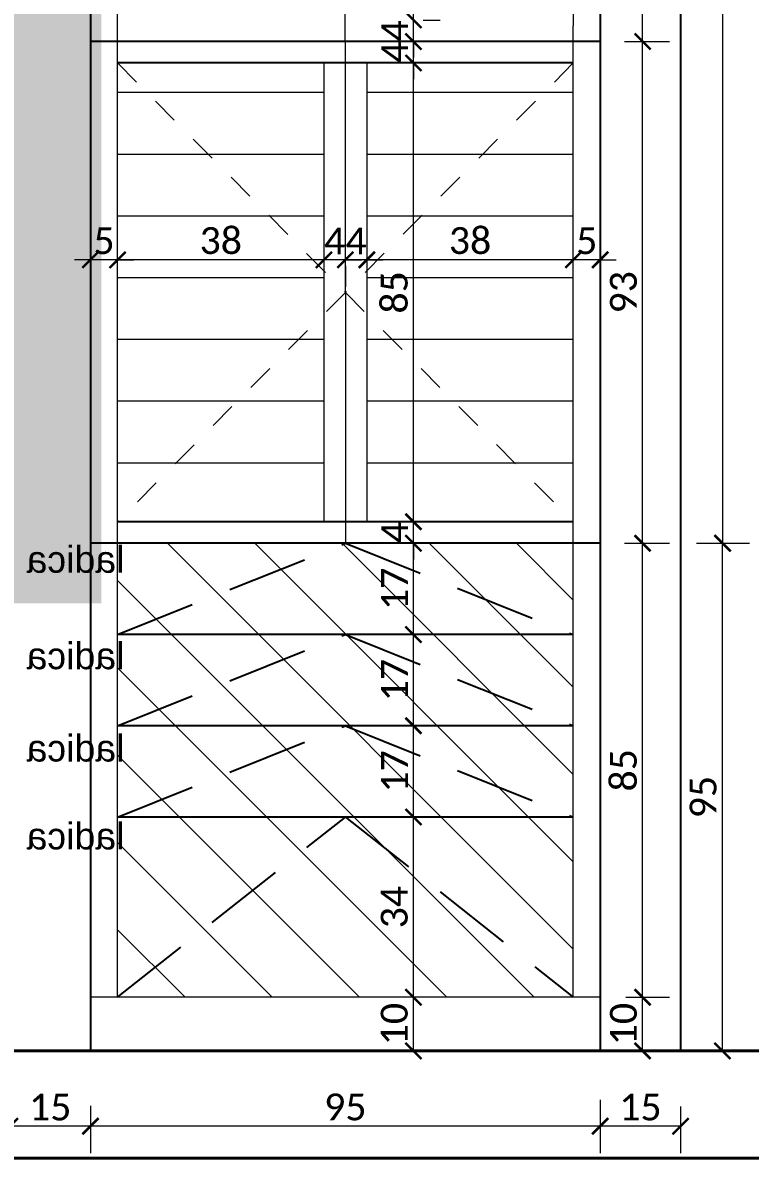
# Model space of a CAD drawing. Header units: centimetres. Extents: x -26724 to 60145, y -23645 to 6771.
# Drawn here: x 1878.7 to 2014.3, y 366.3 to 577.8 of the extents above; entities that cross this region are included whole.
import ezdxf

# ---------------------------------------------------------------- set-up
doc = ezdxf.new("R2010")
doc.units = ezdxf.units.CM
doc.linetypes.add('DALEKOVOD_VN', pattern=[5, 2.5, -2.5])
doc.linetypes.add('DASHED', pattern=[0.75, 0.5, -0.25])
for name, color, linetype, lineweight in [('2.IZGLED', 7, 'Continuous', 13), ('4.KOTE', 88, 'Continuous', 15), ('IZGLED', 252, 'Continuous', 13), ('kote', 7, 'Continuous', 20), ('zid', 7, 'Continuous', 40), ('zid @ 50', 7, 'Continuous', 40)]:
    doc.layers.add(name, color=color, linetype=linetype, lineweight=lineweight)
doc.layers.add('tekst', color=7, linetype='Continuous')
doc.layers.add('tekst @ 50', color=7, linetype='Continuous')
doc.styles.add('Notes', font='arial.ttf', dxfattribs={"height": 3})
doc.styles.get("Standard").update_dxf_attribs({"font": 'calibri.ttf'})
doc.dimstyles.new('ja 1 30 izgledi zidova', dxfattribs={"dimtxt": 5, "dimasz": 3, "dimexe": 5, "dimexo": 5, "dimgap": 1, "dimtad": 1, "dimdec": 0, "dimtxsty": 'Standard', "dimblk": 'ARCHTICK', "dimcen": 2.5, "dimclrd": 256, "dimclrt": 7, "dimadec": 0, "dimazin": 0, "dimtfac": 1, "dimtdec": 0, "dimtix": 1, "dimtmove": 1, "dimatfit": 3, "dimldrblk": 'ARCHTICK', "dimfxl": 5, "dimfxlon": 1, "dimlwd": 0, "dimlwe": 9, "dimarcsym": 0})

# ---------------------------------------------------------------- blocks, each defined once
blk = doc.blocks.new('*U3237')
at = {"layer": 'tekst @ 50', "ltscale": 0.8, "style": 'Notes'}
blk.add_text('frizider za voće', height=283.795, dxfattribs=at).set_placement((773.6, 469.68))
blk = doc.blocks.new('_ArchTick')
at = {"color": 0, "linetype": 'ByBlock', "const_width": 0.15}
blk.add_lwpolyline([(-0.5, -0.5), (0.5, 0.5)], dxfattribs=at)
blk = doc.blocks.new('*D881')
at = {"layer": '4.KOTE', "color": 0, "lineweight": 9, "transparency": 16777216}
for p, q in [((1991.1, 396.29), (1999.21, 396.29)), ((1994.9, 386.29), (1999.21, 386.29))]:
    blk.add_line(p, q, dxfattribs=at)
at = {"layer": '4.KOTE', "lineweight": 0, "transparency": 16777216}
blk.add_line((1994.21, 386.29), (1994.21, 396.29), dxfattribs=at)
at = {"layer": 'Defpoints', "color": 0, "transparency": 16777216}
for p in [(1986.3, 396.29, -3.77), (1994.21, 396.29), (1986.3, 386.29, -27)]:
    blk.add_point(p, dxfattribs=at)
at = {"layer": '4.KOTE', "lineweight": 0, "transparency": 16777216, "xscale": 3, "yscale": 3, "zscale": 3}
for p, rotation in [((1994.21, 396.29), 90), ((1994.21, 386.29), 270)]:
    blk.add_blockref('_ArchTick', p, dxfattribs=dict(at, rotation=rotation))
at = {"layer": '4.KOTE', "color": 7, "transparency": 16777216, "insert": (1990.65, 391.29), "char_height": 5, "attachment_point": 5, "rotation": 90}
blk.add_mtext('10', dxfattribs=at)
blk = doc.blocks.new('*D882')
at = {"layer": '4.KOTE', "color": 0, "lineweight": 9, "transparency": 16777216}
for p, q in [((1990.84, 480.87), (1999.21, 480.87)), ((1991.1, 396.29), (1999.21, 396.29))]:
    blk.add_line(p, q, dxfattribs=at)
at = {"layer": '4.KOTE', "lineweight": 0, "transparency": 16777216}
blk.add_line((1994.21, 396.29), (1994.21, 480.87), dxfattribs=at)
at = {"layer": 'Defpoints', "color": 0, "transparency": 16777216}
for p in [(1986.3, 480.87, 5.97), (1994.21, 480.87), (1986.3, 396.29, -3.77)]:
    blk.add_point(p, dxfattribs=at)
at = {"layer": '4.KOTE', "lineweight": 0, "transparency": 16777216, "xscale": 3, "yscale": 3, "zscale": 3}
for p, rotation in [((1994.21, 480.87), 90), ((1994.21, 396.29), 270)]:
    blk.add_blockref('_ArchTick', p, dxfattribs=dict(at, rotation=rotation))
at = {"layer": '4.KOTE', "color": 7, "transparency": 16777216, "insert": (1990.65, 438.58), "char_height": 5, "attachment_point": 5, "rotation": 90}
blk.add_mtext('85', dxfattribs=at)
blk = doc.blocks.new('*D883')
at = {"layer": '4.KOTE', "color": 0, "lineweight": 9, "transparency": 16777216}
for p, q in [((1990.84, 574.34), (1999.21, 574.34)), ((1990.84, 480.87), (1999.21, 480.87))]:
    blk.add_line(p, q, dxfattribs=at)
at = {"layer": '4.KOTE', "lineweight": 0, "transparency": 16777216}
blk.add_line((1994.21, 480.87), (1994.21, 574.34), dxfattribs=at)
at = {"layer": 'Defpoints', "color": 0, "transparency": 16777216}
for p in [(1986.3, 574.34, 5.97), (1994.21, 574.34), (1986.3, 480.87, 5.97)]:
    blk.add_point(p, dxfattribs=at)
at = {"layer": '4.KOTE', "lineweight": 0, "transparency": 16777216, "xscale": 3, "yscale": 3, "zscale": 3}
for p, rotation in [((1994.21, 574.34), 90), ((1994.21, 480.87), 270)]:
    blk.add_blockref('_ArchTick', p, dxfattribs=dict(at, rotation=rotation))
at = {"layer": '4.KOTE', "color": 7, "transparency": 16777216, "insert": (1990.65, 527.61), "char_height": 5, "attachment_point": 5, "rotation": 90}
blk.add_mtext('93', dxfattribs=at)
blk = doc.blocks.new('*D884')
at = {"layer": '4.KOTE', "color": 0, "lineweight": 9, "transparency": 16777216}
for p, q in [((1992.3, 714.29), (1999.21, 714.29)), ((1990.84, 574.34), (1999.21, 574.34))]:
    blk.add_line(p, q, dxfattribs=at)
at = {"layer": '4.KOTE', "lineweight": 0, "transparency": 16777216}
blk.add_line((1994.21, 574.34), (1994.21, 714.29), dxfattribs=at)
at = {"layer": 'Defpoints', "color": 0, "transparency": 16777216}
for p in [(1986.3, 714.29, -13.5), (1994.21, 714.29), (1986.3, 574.34, 5.97)]:
    blk.add_point(p, dxfattribs=at)
at = {"layer": '4.KOTE', "lineweight": 0, "transparency": 16777216, "xscale": 3, "yscale": 3, "zscale": 3}
for p, rotation in [((1994.21, 714.29), 90), ((1994.21, 574.34), 270)]:
    blk.add_blockref('_ArchTick', p, dxfattribs=dict(at, rotation=rotation))
at = {"layer": '4.KOTE', "color": 7, "transparency": 16777216, "insert": (1990.65, 644.32), "char_height": 5, "attachment_point": 5, "rotation": 90}
blk.add_mtext('140', dxfattribs=at)
blk = doc.blocks.new('*D885')
at = {"layer": '4.KOTE', "color": 0, "lineweight": 9, "transparency": 16777216}
for p, q in [((2004.23, 480.87), (2014.07, 480.87)), ((2006.35, 386.29), (2014.07, 386.29))]:
    blk.add_line(p, q, dxfattribs=at)
at = {"layer": '4.KOTE', "lineweight": 0, "transparency": 16777216}
blk.add_line((2009.07, 480.87), (2009.07, 386.29), dxfattribs=at)
at = {"layer": 'Defpoints', "color": 0, "transparency": 16777216}
for p in [(1981.3, 480.87, 5.97), (1981.3, 386.29, -27), (2009.07, 386.29)]:
    blk.add_point(p, dxfattribs=at)
at = {"layer": '4.KOTE', "lineweight": 0, "transparency": 16777216, "xscale": 3, "yscale": 3, "zscale": 3}
for p, rotation in [((2009.07, 480.87), 90), ((2009.07, 386.29), 270)]:
    blk.add_blockref('_ArchTick', p, dxfattribs=dict(at, rotation=rotation))
at = {"layer": '4.KOTE', "color": 7, "transparency": 16777216, "insert": (2005.51, 433.58), "char_height": 5, "attachment_point": 5, "rotation": 90}
blk.add_mtext('95', dxfattribs=at)
blk = doc.blocks.new('*D886')
at = {"layer": '4.KOTE', "color": 0, "lineweight": 9, "transparency": 16777216}
for p, q in [((1986.3, 377.19), (1986.3, 367.27)), ((1891.3, 376.09), (1891.3, 367.27))]:
    blk.add_line(p, q, dxfattribs=at)
at = {"layer": '4.KOTE', "lineweight": 0, "transparency": 16777216}
blk.add_line((1986.3, 372.27), (1891.3, 372.27), dxfattribs=at)
at = {"layer": 'Defpoints', "color": 0, "transparency": 16777216}
for p in [(1986.3, 396.29, -3.77), (1891.3, 392.56, -13.5), (1891.3, 372.27)]:
    blk.add_point(p, dxfattribs=at)
at = {"layer": '4.KOTE', "lineweight": 0, "transparency": 16777216, "xscale": 3, "yscale": 3, "zscale": 3, "rotation": 180}
blk.add_blockref('_ArchTick', (1891.3, 372.27), dxfattribs=at)
at = {"layer": '4.KOTE', "lineweight": 0, "transparency": 16777216, "xscale": 3, "yscale": 3, "zscale": 3}
blk.add_blockref('_ArchTick', (1986.3, 372.27), dxfattribs=at)
at = {"layer": '4.KOTE', "color": 7, "transparency": 16777216, "insert": (1938.8, 375.83), "char_height": 5, "attachment_point": 5}
blk.add_mtext('95', dxfattribs=at)
blk = doc.blocks.new('*D887')
at = {"layer": '4.KOTE', "color": 0, "lineweight": 9, "transparency": 16777216}
for p, q in [((1876.3, 374.51), (1876.3, 367.27)), ((1891.3, 376.09), (1891.3, 367.27))]:
    blk.add_line(p, q, dxfattribs=at)
at = {"layer": '4.KOTE', "lineweight": 0, "transparency": 16777216}
blk.add_line((1891.3, 372.27), (1876.3, 372.27), dxfattribs=at)
at = {"layer": 'Defpoints', "color": 0, "transparency": 16777216}
for p in [(1891.3, 392.56, -13.5), (1876.3, 386.29, -18.14), (1876.3, 372.27)]:
    blk.add_point(p, dxfattribs=at)
at = {"layer": '4.KOTE', "lineweight": 0, "transparency": 16777216, "xscale": 3, "yscale": 3, "zscale": 3, "rotation": 180}
blk.add_blockref('_ArchTick', (1876.3, 372.27), dxfattribs=at)
at = {"layer": '4.KOTE', "lineweight": 0, "transparency": 16777216, "xscale": 3, "yscale": 3, "zscale": 3}
blk.add_blockref('_ArchTick', (1891.3, 372.27), dxfattribs=at)
at = {"layer": '4.KOTE', "color": 7, "transparency": 16777216, "insert": (1883.8, 375.82), "char_height": 5, "attachment_point": 5}
blk.add_mtext('15', dxfattribs=at)
blk = doc.blocks.new('*D890')
at = {"layer": '4.KOTE', "color": 0, "lineweight": 9, "transparency": 16777216}
for p, q in [((1986.3, 375.96), (1986.3, 367.27)), ((2001.3, 375.96), (2001.3, 367.27))]:
    blk.add_line(p, q, dxfattribs=at)
at = {"layer": '4.KOTE', "lineweight": 0, "transparency": 16777216}
blk.add_line((2001.3, 372.27), (1986.3, 372.27), dxfattribs=at)
at = {"layer": 'Defpoints', "color": 0, "transparency": 16777216}
for p in [(1986.3, 390.99, -13.5), (2001.3, 390.99, -13.5), (1986.3, 372.27)]:
    blk.add_point(p, dxfattribs=at)
at = {"layer": '4.KOTE', "lineweight": 0, "transparency": 16777216, "xscale": 3, "yscale": 3, "zscale": 3, "rotation": 180}
blk.add_blockref('_ArchTick', (1986.3, 372.27), dxfattribs=at)
at = {"layer": '4.KOTE', "lineweight": 0, "transparency": 16777216, "xscale": 3, "yscale": 3, "zscale": 3}
blk.add_blockref('_ArchTick', (2001.3, 372.27), dxfattribs=at)
at = {"layer": '4.KOTE', "color": 7, "transparency": 16777216, "insert": (1993.8, 375.82), "char_height": 5, "attachment_point": 5}
blk.add_mtext('15', dxfattribs=at)
blk = doc.blocks.new('*D891')
at = {"layer": '4.KOTE', "color": 0, "lineweight": 9, "transparency": 16777216}
for p, q in [((1981.3, 534.44), (1981.3, 538.67)), ((1986.3, 534.44), (1986.3, 538.67))]:
    blk.add_line(p, q, dxfattribs=at)
at = {"layer": '4.KOTE', "lineweight": 0, "transparency": 16777216}
for p, q in [((1981.3, 533.67), (1978.3, 533.67)), ((1986.3, 533.67), (1981.3, 533.67)), ((1986.3, 533.67), (1989.3, 533.67))]:
    blk.add_line(p, q, dxfattribs=at)
at = {"layer": 'Defpoints', "color": 0, "transparency": 16777216}
for p in [(1981.3, 533.67), (1981.3, 530.38, 5.97), (1986.3, 530.38, 5.97)]:
    blk.add_point(p, dxfattribs=at)
at = {"layer": '4.KOTE', "lineweight": 0, "transparency": 16777216, "xscale": 3, "yscale": 3, "zscale": 3}
blk.add_blockref('_ArchTick', (1981.3, 533.67), dxfattribs=at)
at = {"layer": '4.KOTE', "lineweight": 0, "transparency": 16777216, "xscale": 3, "yscale": 3, "zscale": 3, "rotation": 180}
blk.add_blockref('_ArchTick', (1986.3, 533.67), dxfattribs=at)
at = {"layer": '4.KOTE', "color": 7, "transparency": 16777216, "insert": (1983.8, 537.21), "char_height": 5, "attachment_point": 5}
blk.add_mtext('5', dxfattribs=at)
blk = doc.blocks.new('*D892')
at = {"layer": '4.KOTE', "color": 0, "lineweight": 9, "transparency": 16777216}
for p, q in [((1981.3, 534.44), (1981.3, 538.67)), ((1942.81, 532.66), (1942.81, 528.67))]:
    blk.add_line(p, q, dxfattribs=at)
at = {"layer": '4.KOTE', "lineweight": 0, "transparency": 16777216}
blk.add_line((1981.3, 533.67), (1942.81, 533.67), dxfattribs=at)
at = {"layer": 'Defpoints', "color": 0, "transparency": 16777216}
for p in [(1942.81, 536.53, 5.97), (1942.81, 533.67), (1981.3, 530.38, 5.97)]:
    blk.add_point(p, dxfattribs=at)
at = {"layer": '4.KOTE', "lineweight": 0, "transparency": 16777216, "xscale": 3, "yscale": 3, "zscale": 3, "rotation": 180}
blk.add_blockref('_ArchTick', (1942.81, 533.67), dxfattribs=at)
at = {"layer": '4.KOTE', "lineweight": 0, "transparency": 16777216, "xscale": 3, "yscale": 3, "zscale": 3}
blk.add_blockref('_ArchTick', (1981.3, 533.67), dxfattribs=at)
at = {"layer": '4.KOTE', "color": 7, "transparency": 16777216, "insert": (1962.05, 537.23), "char_height": 5, "attachment_point": 5}
blk.add_mtext('38', dxfattribs=at)
blk = doc.blocks.new('*D893')
at = {"layer": '4.KOTE', "lineweight": 0, "transparency": 16777216}
for p, q in [((1938.81, 533.67), (1935.81, 533.67)), ((1942.81, 533.67), (1938.81, 533.67)), ((1942.81, 533.67), (1945.81, 533.67))]:
    blk.add_line(p, q, dxfattribs=at)
at = {"layer": '4.KOTE', "color": 0, "lineweight": 9, "transparency": 16777216}
for p, q in [((1938.81, 532.54), (1938.81, 528.67)), ((1942.81, 532.66), (1942.81, 528.67))]:
    blk.add_line(p, q, dxfattribs=at)
at = {"layer": 'Defpoints', "color": 0, "transparency": 16777216}
for p in [(1938.81, 535.93, 5.97), (1942.81, 536.53, 5.97), (1938.81, 533.67)]:
    blk.add_point(p, dxfattribs=at)
at = {"layer": '4.KOTE', "lineweight": 0, "transparency": 16777216, "xscale": 3, "yscale": 3, "zscale": 3}
blk.add_blockref('_ArchTick', (1938.81, 533.67), dxfattribs=at)
at = {"layer": '4.KOTE', "lineweight": 0, "transparency": 16777216, "xscale": 3, "yscale": 3, "zscale": 3, "rotation": 180}
blk.add_blockref('_ArchTick', (1942.81, 533.67), dxfattribs=at)
at = {"layer": '4.KOTE', "color": 7, "transparency": 16777216, "insert": (1940.81, 537.18), "char_height": 5, "attachment_point": 5}
blk.add_mtext('4', dxfattribs=at)
blk = doc.blocks.new('*D894')
at = {"layer": '4.KOTE', "lineweight": 0, "transparency": 16777216}
for p, q in [((1934.81, 533.67), (1931.81, 533.67)), ((1938.81, 533.67), (1934.81, 533.67)), ((1938.81, 533.67), (1941.81, 533.67))]:
    blk.add_line(p, q, dxfattribs=at)
at = {"layer": '4.KOTE', "color": 0, "lineweight": 9, "transparency": 16777216}
for p, q in [((1934.81, 532.58), (1934.81, 528.67)), ((1938.81, 532.54), (1938.81, 528.67))]:
    blk.add_line(p, q, dxfattribs=at)
at = {"layer": 'Defpoints', "color": 0, "transparency": 16777216}
for p in [(1934.81, 536.13, 5.97), (1938.81, 535.93, 5.97), (1934.81, 533.67)]:
    blk.add_point(p, dxfattribs=at)
at = {"layer": '4.KOTE', "lineweight": 0, "transparency": 16777216, "xscale": 3, "yscale": 3, "zscale": 3}
blk.add_blockref('_ArchTick', (1934.81, 533.67), dxfattribs=at)
at = {"layer": '4.KOTE', "lineweight": 0, "transparency": 16777216, "xscale": 3, "yscale": 3, "zscale": 3, "rotation": 180}
blk.add_blockref('_ArchTick', (1938.81, 533.67), dxfattribs=at)
at = {"layer": '4.KOTE', "color": 7, "transparency": 16777216, "insert": (1936.81, 537.18), "char_height": 5, "attachment_point": 5}
blk.add_mtext('4', dxfattribs=at)
blk = doc.blocks.new('*D895')
at = {"layer": '4.KOTE', "color": 0, "lineweight": 9, "transparency": 16777216}
for p, q in [((1896.36, 535.89), (1896.36, 538.67)), ((1934.81, 532.58), (1934.81, 528.67))]:
    blk.add_line(p, q, dxfattribs=at)
at = {"layer": '4.KOTE', "lineweight": 0, "transparency": 16777216}
blk.add_line((1934.81, 533.67), (1896.36, 533.67), dxfattribs=at)
at = {"layer": 'Defpoints', "color": 0, "transparency": 16777216}
for p in [(1934.81, 536.13, 5.97), (1896.36, 533.67, -17.27), (1896.36, 533.67)]:
    blk.add_point(p, dxfattribs=at)
at = {"layer": '4.KOTE', "lineweight": 0, "transparency": 16777216, "xscale": 3, "yscale": 3, "zscale": 3, "rotation": 180}
blk.add_blockref('_ArchTick', (1896.36, 533.67), dxfattribs=at)
at = {"layer": '4.KOTE', "lineweight": 0, "transparency": 16777216, "xscale": 3, "yscale": 3, "zscale": 3}
blk.add_blockref('_ArchTick', (1934.81, 533.67), dxfattribs=at)
at = {"layer": '4.KOTE', "color": 7, "transparency": 16777216, "insert": (1915.59, 537.23), "char_height": 5, "attachment_point": 5}
blk.add_mtext('38', dxfattribs=at)
blk = doc.blocks.new('*D896')
at = {"layer": '4.KOTE', "color": 0, "lineweight": 9, "transparency": 16777216}
for p, q in [((1891.3, 536.85), (1891.3, 538.67)), ((1896.36, 535.89), (1896.36, 538.67))]:
    blk.add_line(p, q, dxfattribs=at)
at = {"layer": '4.KOTE', "lineweight": 0, "transparency": 16777216}
for p, q in [((1891.3, 533.67), (1888.3, 533.67)), ((1896.36, 533.67), (1891.3, 533.67)), ((1896.36, 533.67), (1899.36, 533.67))]:
    blk.add_line(p, q, dxfattribs=at)
at = {"layer": 'Defpoints', "color": 0, "transparency": 16777216}
for p in [(1891.3, 533.67, -27), (1891.3, 533.67), (1896.36, 533.67, -17.27)]:
    blk.add_point(p, dxfattribs=at)
at = {"layer": '4.KOTE', "lineweight": 0, "transparency": 16777216, "xscale": 3, "yscale": 3, "zscale": 3}
blk.add_blockref('_ArchTick', (1891.3, 533.67), dxfattribs=at)
at = {"layer": '4.KOTE', "lineweight": 0, "transparency": 16777216, "xscale": 3, "yscale": 3, "zscale": 3, "rotation": 180}
blk.add_blockref('_ArchTick', (1896.36, 533.67), dxfattribs=at)
at = {"layer": '4.KOTE', "color": 7, "transparency": 16777216, "insert": (1893.83, 537.21), "char_height": 5, "attachment_point": 5}
blk.add_mtext('5', dxfattribs=at)
blk = doc.blocks.new('*D910')
at = {"layer": '4.KOTE', "lineweight": 0, "transparency": 16777216}
blk.add_line((2009.15, 480.87), (2009.15, 714.29), dxfattribs=at)
at = {"layer": '4.KOTE', "color": 0, "lineweight": 9, "transparency": 16777216}
for p, q in [((2009.85, 714.29), (2014.15, 714.29)), ((2004.37, 480.87), (2014.15, 480.87))]:
    blk.add_line(p, q, dxfattribs=at)
at = {"layer": 'Defpoints', "color": 0, "transparency": 16777216}
for p in [(2001.3, 714.29, -27), (2009.15, 714.29), (1986.3, 480.87, 5.97)]:
    blk.add_point(p, dxfattribs=at)
at = {"layer": '4.KOTE', "lineweight": 0, "transparency": 16777216, "xscale": 3, "yscale": 3, "zscale": 3}
for p, rotation in [((2009.15, 714.29), 90), ((2009.15, 480.87), 270)]:
    blk.add_blockref('_ArchTick', p, dxfattribs=dict(at, rotation=rotation))
at = {"layer": '4.KOTE', "color": 7, "transparency": 16777216, "insert": (2005.59, 597.58), "char_height": 5, "attachment_point": 5, "rotation": 90}
blk.add_mtext('233', dxfattribs=at)
blk = doc.blocks.new('*D2168')
at = {"layer": '4.KOTE', "color": 0, "lineweight": 9, "transparency": 16777216}
for p, q in [((1956.36, 396.29), (1946.5, 396.29)), ((1954.95, 386.29), (1946.5, 386.29))]:
    blk.add_line(p, q, dxfattribs=at)
at = {"layer": '4.KOTE', "lineweight": 0, "transparency": 16777216}
blk.add_line((1951.5, 386.29), (1951.5, 396.29), dxfattribs=at)
at = {"layer": 'Defpoints', "color": 0, "transparency": 16777216}
for p in [(1951.5, 396.29), (1981.3, 396.29, 5.97), (1976.27, 386.29, -18.8)]:
    blk.add_point(p, dxfattribs=at)
at = {"layer": '4.KOTE', "lineweight": 0, "transparency": 16777216, "xscale": 3, "yscale": 3, "zscale": 3}
for p, rotation in [((1951.5, 396.29), 90), ((1951.5, 386.29), 270)]:
    blk.add_blockref('_ArchTick', p, dxfattribs=dict(at, rotation=rotation))
at = {"layer": '4.KOTE', "color": 7, "transparency": 16777216, "insert": (1947.94, 391.29), "char_height": 5, "attachment_point": 5, "rotation": 90}
blk.add_mtext('10', dxfattribs=at)
blk = doc.blocks.new('*D2169')
at = {"layer": '4.KOTE', "color": 0, "lineweight": 9, "transparency": 16777216}
for p, q in [((1955.88, 429.87), (1946.5, 429.87)), ((1956.36, 396.29), (1946.5, 396.29))]:
    blk.add_line(p, q, dxfattribs=at)
at = {"layer": '4.KOTE', "lineweight": 0, "transparency": 16777216}
blk.add_line((1951.5, 396.29), (1951.5, 429.87), dxfattribs=at)
at = {"layer": 'Defpoints', "color": 0, "transparency": 16777216}
for p in [(1951.5, 429.87), (1960.78, 429.87, 2.9), (1981.3, 396.29, 5.97)]:
    blk.add_point(p, dxfattribs=at)
at = {"layer": '4.KOTE', "lineweight": 0, "transparency": 16777216, "xscale": 3, "yscale": 3, "zscale": 3}
for p, rotation in [((1951.5, 429.87), 90), ((1951.5, 396.29), 270)]:
    blk.add_blockref('_ArchTick', p, dxfattribs=dict(at, rotation=rotation))
at = {"layer": '4.KOTE', "color": 7, "transparency": 16777216, "insert": (1947.94, 413.08), "char_height": 5, "attachment_point": 5, "rotation": 90}
blk.add_mtext('34', dxfattribs=at)
blk = doc.blocks.new('*D2170')
at = {"layer": '4.KOTE', "color": 0, "lineweight": 9, "transparency": 16777216}
for p, q in [((1954.02, 446.87), (1946.5, 446.87)), ((1955.88, 429.87), (1946.5, 429.87))]:
    blk.add_line(p, q, dxfattribs=at)
at = {"layer": '4.KOTE', "lineweight": 0, "transparency": 16777216}
blk.add_line((1951.5, 429.87), (1951.5, 446.87), dxfattribs=at)
at = {"layer": 'Defpoints', "color": 0, "transparency": 16777216}
for p in [(1951.5, 446.87), (1958.88, 446.87, 2.9), (1960.78, 429.87, 2.9)]:
    blk.add_point(p, dxfattribs=at)
at = {"layer": '4.KOTE', "lineweight": 0, "transparency": 16777216, "xscale": 3, "yscale": 3, "zscale": 3}
for p, rotation in [((1951.5, 446.87), 90), ((1951.5, 429.87), 270)]:
    blk.add_blockref('_ArchTick', p, dxfattribs=dict(at, rotation=rotation))
at = {"layer": '4.KOTE', "color": 7, "transparency": 16777216, "insert": (1947.98, 438.37), "char_height": 5, "attachment_point": 5, "rotation": 90}
blk.add_mtext('17', dxfattribs=at)
blk = doc.blocks.new('*D2171')
at = {"layer": '4.KOTE', "color": 0, "lineweight": 9, "transparency": 16777216}
for p, q in [((1956.33, 463.87), (1946.5, 463.87)), ((1954.02, 446.87), (1946.5, 446.87))]:
    blk.add_line(p, q, dxfattribs=at)
at = {"layer": '4.KOTE', "lineweight": 0, "transparency": 16777216}
blk.add_line((1951.5, 446.87), (1951.5, 463.87), dxfattribs=at)
at = {"layer": 'Defpoints', "color": 0, "transparency": 16777216}
for p in [(1951.5, 463.87), (1961.96, 463.87, 2.9), (1958.88, 446.87, 2.9)]:
    blk.add_point(p, dxfattribs=at)
at = {"layer": '4.KOTE', "lineweight": 0, "transparency": 16777216, "xscale": 3, "yscale": 3, "zscale": 3}
for p, rotation in [((1951.5, 463.87), 90), ((1951.5, 446.87), 270)]:
    blk.add_blockref('_ArchTick', p, dxfattribs=dict(at, rotation=rotation))
at = {"layer": '4.KOTE', "color": 7, "transparency": 16777216, "insert": (1947.98, 455.37), "char_height": 5, "attachment_point": 5, "rotation": 90}
blk.add_mtext('17', dxfattribs=at)
blk = doc.blocks.new('*D2172')
at = {"layer": '4.KOTE', "color": 0, "lineweight": 9, "transparency": 16777216}
for p, q in [((1955.7, 480.87), (1946.5, 480.87)), ((1956.33, 463.87), (1946.5, 463.87))]:
    blk.add_line(p, q, dxfattribs=at)
at = {"layer": '4.KOTE', "lineweight": 0, "transparency": 16777216}
blk.add_line((1951.5, 463.87), (1951.5, 480.87), dxfattribs=at)
at = {"layer": 'Defpoints', "color": 0, "transparency": 16777216}
for p in [(1951.5, 480.87), (1960.54, 480.87, 5.97), (1961.96, 463.87, 2.9)]:
    blk.add_point(p, dxfattribs=at)
at = {"layer": '4.KOTE', "lineweight": 0, "transparency": 16777216, "xscale": 3, "yscale": 3, "zscale": 3}
for p, rotation in [((1951.5, 480.87), 90), ((1951.5, 463.87), 270)]:
    blk.add_blockref('_ArchTick', p, dxfattribs=dict(at, rotation=rotation))
at = {"layer": '4.KOTE', "color": 7, "transparency": 16777216, "insert": (1947.98, 472.37), "char_height": 5, "attachment_point": 5, "rotation": 90}
blk.add_mtext('17', dxfattribs=at)
blk = doc.blocks.new('*D2173')
at = {"layer": '4.KOTE', "lineweight": 0, "transparency": 16777216}
for p, q in [((1951.5, 484.87), (1951.5, 487.87)), ((1951.5, 480.87), (1951.5, 484.87)), ((1951.5, 480.87), (1951.5, 477.87))]:
    blk.add_line(p, q, dxfattribs=at)
at = {"layer": '4.KOTE', "color": 0, "lineweight": 9, "transparency": 16777216}
for p, q in [((1954.87, 484.87), (1946.5, 484.87)), ((1955.7, 480.87), (1946.5, 480.87))]:
    blk.add_line(p, q, dxfattribs=at)
at = {"layer": 'Defpoints', "color": 0, "transparency": 16777216}
for p in [(1951.5, 484.87), (1959.41, 484.87, 5.97), (1960.54, 480.87, 5.97)]:
    blk.add_point(p, dxfattribs=at)
at = {"layer": '4.KOTE', "lineweight": 0, "transparency": 16777216, "xscale": 3, "yscale": 3, "zscale": 3}
for p, rotation in [((1951.5, 484.87), 270), ((1951.5, 480.87), 90)]:
    blk.add_blockref('_ArchTick', p, dxfattribs=dict(at, rotation=rotation))
at = {"layer": '4.KOTE', "color": 7, "transparency": 16777216, "insert": (1947.99, 482.87), "char_height": 5, "attachment_point": 5, "rotation": 90}
blk.add_mtext('4', dxfattribs=at)
blk = doc.blocks.new('*D2174')
at = {"layer": '4.KOTE', "lineweight": 0, "transparency": 16777216}
blk.add_line((1951.5, 484.87), (1951.5, 570.34), dxfattribs=at)
at = {"layer": '4.KOTE', "color": 0, "lineweight": 9, "transparency": 16777216}
for p, q in [((1953.29, 570.34), (1956.5, 570.34)), ((1954.87, 484.87), (1946.5, 484.87))]:
    blk.add_line(p, q, dxfattribs=at)
at = {"layer": 'Defpoints', "color": 0, "transparency": 16777216}
for p in [(1951.5, 570.34, 5.97), (1951.5, 570.34), (1959.41, 484.87, 5.97)]:
    blk.add_point(p, dxfattribs=at)
at = {"layer": '4.KOTE', "lineweight": 0, "transparency": 16777216, "xscale": 3, "yscale": 3, "zscale": 3}
for p, rotation in [((1951.5, 570.34), 90), ((1951.5, 484.87), 270)]:
    blk.add_blockref('_ArchTick', p, dxfattribs=dict(at, rotation=rotation))
at = {"layer": '4.KOTE', "color": 7, "transparency": 16777216, "insert": (1947.94, 527.61), "char_height": 5, "attachment_point": 5, "rotation": 90}
blk.add_mtext('85', dxfattribs=at)
blk = doc.blocks.new('*D2175')
at = {"layer": '4.KOTE', "lineweight": 0, "transparency": 16777216}
for p, q in [((1951.5, 574.34), (1951.5, 577.34)), ((1951.5, 570.34), (1951.5, 574.34)), ((1951.5, 570.34), (1951.5, 567.34))]:
    blk.add_line(p, q, dxfattribs=at)
at = {"layer": '4.KOTE', "color": 0, "lineweight": 9, "transparency": 16777216}
for p, q in [((1953.29, 574.34), (1956.5, 574.34)), ((1953.29, 570.34), (1956.5, 570.34))]:
    blk.add_line(p, q, dxfattribs=at)
at = {"layer": 'Defpoints', "color": 0, "transparency": 16777216}
for p in [(1951.5, 574.34, 5.97), (1951.5, 574.34), (1951.5, 570.34, 5.97)]:
    blk.add_point(p, dxfattribs=at)
at = {"layer": '4.KOTE', "lineweight": 0, "transparency": 16777216, "xscale": 3, "yscale": 3, "zscale": 3}
for p, rotation in [((1951.5, 574.34), 270), ((1951.5, 570.34), 90)]:
    blk.add_blockref('_ArchTick', p, dxfattribs=dict(at, rotation=rotation))
at = {"layer": '4.KOTE', "color": 7, "transparency": 16777216, "insert": (1947.99, 572.34), "char_height": 5, "attachment_point": 5, "rotation": 90}
blk.add_mtext('4', dxfattribs=at)
blk = doc.blocks.new('*D2176')
at = {"layer": '4.KOTE', "lineweight": 0, "transparency": 16777216}
for p, q in [((1951.5, 578.34), (1951.5, 581.34)), ((1951.5, 574.34), (1951.5, 578.34)), ((1951.5, 574.34), (1951.5, 571.34))]:
    blk.add_line(p, q, dxfattribs=at)
at = {"layer": '4.KOTE', "color": 0, "lineweight": 9, "transparency": 16777216}
for p, q in [((1953.29, 578.34), (1956.5, 578.34)), ((1953.29, 574.34), (1956.5, 574.34))]:
    blk.add_line(p, q, dxfattribs=at)
at = {"layer": 'Defpoints', "color": 0, "transparency": 16777216}
for p in [(1951.5, 578.34, 5.97), (1951.5, 578.34), (1951.5, 574.34, 5.97)]:
    blk.add_point(p, dxfattribs=at)
at = {"layer": '4.KOTE', "lineweight": 0, "transparency": 16777216, "xscale": 3, "yscale": 3, "zscale": 3}
for p, rotation in [((1951.5, 578.34), 270), ((1951.5, 574.34), 90)]:
    blk.add_blockref('_ArchTick', p, dxfattribs=dict(at, rotation=rotation))
at = {"layer": '4.KOTE', "color": 7, "transparency": 16777216, "insert": (1947.99, 576.34), "char_height": 5, "attachment_point": 5, "rotation": 90}
blk.add_mtext('4', dxfattribs=at)
blk = doc.blocks.new('*D2177')
at = {"layer": '4.KOTE', "color": 0, "lineweight": 9, "transparency": 16777216}
for p, q in [((1956.5, 709.69), (1946.5, 709.69)), ((1953.29, 578.34), (1956.5, 578.34))]:
    blk.add_line(p, q, dxfattribs=at)
at = {"layer": '4.KOTE', "lineweight": 0, "transparency": 16777216}
blk.add_line((1951.5, 578.34), (1951.5, 709.69), dxfattribs=at)
at = {"layer": 'Defpoints', "color": 0, "transparency": 16777216}
for p in [(1951.5, 709.69), (1965.47, 709.69, -0.08), (1951.5, 578.34, 5.97)]:
    blk.add_point(p, dxfattribs=at)
at = {"layer": '4.KOTE', "lineweight": 0, "transparency": 16777216, "xscale": 3, "yscale": 3, "zscale": 3}
for p, rotation in [((1951.5, 709.69), 90), ((1951.5, 578.34), 270)]:
    blk.add_blockref('_ArchTick', p, dxfattribs=dict(at, rotation=rotation))
at = {"layer": '4.KOTE', "color": 7, "transparency": 16777216, "insert": (1947.94, 644.02), "char_height": 5, "attachment_point": 5, "rotation": 90}
blk.add_mtext('131', dxfattribs=at)

msp = doc.modelspace()

# ---------------------------------------------------------------- linework, layer by layer
for p, q in [((2001.3, 758.29, -13.5), (2001.3, 386.29, -13.5)), ((1891.3, 714.29, -13.5), (1891.3, 386.29, -13.5)), ((1986.3, 714.29, -13.5), (1986.3, 386.29, -13.5)), ((1986.3, 574.34, 5.97), (1891.3, 574.34, 5.97)), ((1986.3, 574.34, 5.97), (1896.36, 574.34, 5.97)), ((1981.3, 570.34, 5.97), (1896.36, 570.34, 5.97)), ((1981.3, 484.87, 5.97), (1896.36, 484.87, 5.97)), ((1986.3, 480.87, 5.97), (1891.3, 480.87, 5.97))]:
    msp.add_line(p, q)
at = {"layer": '2.IZGLED', "ltscale": 12}
for p, q in [((1981.3, 714.29, 5.97), (1981.3, 577.29, 5.97)), ((1981.3, 396.29, 5.97), (1981.3, 577.29, 5.97)), ((1986.3, 396.29, -3.77), (1891.3, 396.29, -3.77))]:
    msp.add_line(p, q, dxfattribs=at)
at = {"layer": '2.IZGLED', "ltscale": 2}
for p, q in [((1938.8, 574.34, 5.97), (1938.83, 709.69, -0.08)), ((1942.8, 574.34, 5.97), (1942.8, 574.35, 5.97))]:
    msp.add_line(p, q, dxfattribs=at)
at = {"layer": '2.IZGLED'}
for p, q in [((1938.8, 574.34, 5.97), (1938.83, 480.87, 5.97)), ((1942.8, 574.35, 5.97), (1942.8, 574.34, 5.97)), ((1934.8, 570.34, 5.97), (1934.83, 484.87, 5.97)), ((1942.8, 570.34, 5.97), (1942.83, 484.87, 5.97))]:
    msp.add_line(p, q, dxfattribs=at)
at = {"layer": '2.IZGLED', "linetype": 'DALEKOVOD_VN', "ltscale": 2, "elevation": 5.97}
for points in [[(1896.36, 570.34), (1938.81, 527.61), (1896.36, 484.87)], [(1981.3, 570.34), (1938.81, 527.61), (1981.3, 484.87)]]:
    msp.add_lwpolyline(points, dxfattribs=at)
at = {"layer": 'IZGLED', "linetype": 'Continuous', "ltscale": 12}
for p, q in [((1896.36, 564.88, 5.97), (1934.8, 564.88, 5.97)), ((1942.8, 564.88, 5.97), (1981.23, 564.88, 5.97)), ((1896.36, 553.38, 5.97), (1934.8, 553.38, 5.97)), ((1942.8, 553.38, 5.97), (1981.23, 553.38, 5.97)), ((1896.36, 541.88, 5.97), (1934.81, 541.88, 5.97)), ((1942.81, 541.88, 5.97), (1981.23, 541.88, 5.97)), ((1896.36, 530.38, 5.97), (1934.81, 530.38, 5.97)), ((1942.81, 530.38, 5.97), (1981.23, 530.38, 5.97)), ((1896.36, 518.88, 5.97), (1934.82, 518.88, 5.97)), ((1942.82, 518.88, 5.97), (1981.23, 518.88, 5.97)), ((1896.36, 507.38, 5.97), (1934.82, 507.38, 5.97)), ((1942.82, 507.38, 5.97), (1981.23, 507.38, 5.97)), ((1896.36, 495.88, 5.97), (1934.82, 495.88, 5.97)), ((1942.82, 495.88, 5.97), (1981.23, 495.88, 5.97)), ((1981.23, 405.31, 2.98), (1905.67, 480.87, 2.98)), ((1981.23, 421.57, 2.98), (1921.94, 480.87, 2.98)), ((1981.23, 437.84, 2.98), (1938.2, 480.87, 2.98)), ((1981.23, 454.1, 2.98), (1954.46, 480.87, 2.98)), ((1981.23, 470.36, 2.98), (1970.73, 480.87, 2.98)), ((1973.99, 396.29, 2.98), (1896.36, 473.92, 2.98)), ((1957.72, 396.29, 2.98), (1896.36, 457.66, 2.98)), ((1941.46, 396.29, 2.98), (1896.36, 441.39, 2.98)), ((1925.2, 396.29, 2.98), (1896.36, 425.13, 2.98)), ((1908.93, 396.29, 2.98), (1896.36, 408.87, 2.98))]:
    msp.add_line(p, q, dxfattribs=at)
at = {"layer": 'kote', "ltscale": 12}
for p, q in [((1891.3, 396.29, -27), (1891.3, 714.29, -27)), ((1896.36, 396.29, -17.27), (1896.36, 714.29, -17.27))]:
    msp.add_line(p, q, dxfattribs=at)
at = {"layer": 'zid', "lineweight": 25, "ltscale": 12}
for p, q in [((1981.3, 463.87, 2.9), (1896.36, 463.87, 2.9)), ((1981.3, 446.87, 2.9), (1896.36, 446.87, 2.9)), ((1981.3, 429.87, 2.9), (1896.36, 429.87, 2.9))]:
    msp.add_line(p, q, dxfattribs=at)
at = {"layer": 'zid'}
for p, q in [((3221.3, 386.29, -27), (1171.3, 386.29, -13.5)), ((3221.3, 386.29, -27), (1731.58, 386.29, -27)), ((3221.3, 366.29, -27), (1171.3, 366.29))]:
    msp.add_line(p, q, dxfattribs=at)
at = {"layer": 'zid', "linetype": 'DASHED', "lineweight": 25, "ltscale": 30}
for points, elevation in [([(1896.36, 463.87), (1938.83, 480.87), (1981.3, 463.87)], 2.9), ([(1896.36, 446.87), (1938.83, 463.87), (1981.3, 446.87)], 2.9), ([(1896.36, 429.87), (1938.83, 446.87), (1981.3, 429.87)], 2.9), ([(1896.36, 396.29), (1938.83, 429.87), (1981.3, 396.29)], 5.97)]:
    msp.add_lwpolyline(points, dxfattribs=dict(at, elevation=elevation))

# ---------------------------------------------------------------- block references
at = {"layer": 'tekst', "color": 3, "lineweight": 50}
msp.add_blockref('*U3237', (0, 0), dxfattribs=at)

# ---------------------------------------------------------------- texts
at = {"layer": 'zid @ 50', "lineweight": 25, "ltscale": 0.8, "extrusion": (0, 0, -1), "char_height": 5, "attachment_point": 1, "text_direction": (-1, 0, 0), "style": 'Notes'}
for insert in [(1897.64, 480.37, -0.08), (1897.64, 462.41, -0.08), (1897.64, 445.21, -0.08), (1897.64, 428.83, -0.08)]:
    msp.add_mtext_dynamic_manual_height_columns('ladica', width=290.6445, gutter_width=750, heights=[0], dxfattribs=dict(at, insert=insert))

# ---------------------------------------------------------------- dimensions: what is measured, and where the dimension line sits
at = {"layer": '4.KOTE'}
for base, p1, p2, picture, middle in [((1994.21, 714.29), (1986.3, 574.34, 5.97), (1986.3, 714.29, -13.5), '*D884', (1990.65, 644.32)), ((2009.15, 714.29), (1986.3, 480.87, 5.97), (2001.3, 714.29, -27), '*D910', (2005.59, 597.58)), ((1951.5, 709.69), (1951.5, 578.34, 5.97), (1965.47, 709.69, -0.08), '*D2177', (1947.94, 644.02)), ((1951.5, 578.34), (1951.5, 574.34, 5.97), (1951.5, 578.34, 5.97), '*D2176', (1947.99, 576.34)), ((1951.5, 574.34), (1951.5, 570.34, 5.97), (1951.5, 574.34, 5.97), '*D2175', (1947.99, 572.34)), ((1994.21, 574.34), (1986.3, 480.87, 5.97), (1986.3, 574.34, 5.97), '*D883', (1990.65, 527.61)), ((1951.5, 570.34), (1959.41, 484.87, 5.97), (1951.5, 570.34, 5.97), '*D2174', (1947.94, 527.61)), ((1951.5, 484.87), (1960.54, 480.87, 5.97), (1959.41, 484.87, 5.97), '*D2173', (1947.99, 482.87)), ((1951.5, 480.87), (1961.96, 463.87, 2.9), (1960.54, 480.87, 5.97), '*D2172', (1947.98, 472.37)), ((2009.07, 386.29), (1981.3, 480.87, 5.97), (1981.3, 386.29, -27), '*D885', (2005.51, 433.58)), ((1994.21, 480.87), (1986.3, 396.29, -3.77), (1986.3, 480.87, 5.97), '*D882', (1990.65, 438.58)), ((1951.5, 463.87), (1958.88, 446.87, 2.9), (1961.96, 463.87, 2.9), '*D2171', (1947.98, 455.37)), ((1951.5, 446.87), (1960.78, 429.87, 2.9), (1958.88, 446.87, 2.9), '*D2170', (1947.98, 438.37)), ((1951.5, 429.87), (1981.3, 396.29, 5.97), (1960.78, 429.87, 2.9), '*D2169', (1947.94, 413.08)), ((1951.5, 396.29), (1976.27, 386.29, -18.8), (1981.3, 396.29, 5.97), '*D2168', (1947.94, 391.29)), ((1994.21, 396.29), (1986.3, 386.29, -27), (1986.3, 396.29, -3.77), '*D881', (1990.65, 391.29))]:
    dim = msp.add_linear_dim(base=base, p1=p1, p2=p2, angle=90, dimstyle='ja 1 30 izgledi zidova', dxfattribs=at)
    dim.commit()
    dim.dimension.update_dxf_attribs({"geometry": picture, "text_midpoint": middle})
for base, p1, p2, picture, middle in [((1891.3, 533.67), (1896.36, 533.67, -17.27), (1891.3, 533.67, -27), '*D896', (1893.83, 537.21)), ((1896.36, 533.67), (1934.81, 536.13, 5.97), (1896.36, 533.67, -17.27), '*D895', (1915.59, 537.23)), ((1934.81, 533.67), (1938.81, 535.93, 5.97), (1934.81, 536.13, 5.97), '*D894', (1936.81, 537.18)), ((1938.81, 533.67), (1942.81, 536.53, 5.97), (1938.81, 535.93, 5.97), '*D893', (1940.81, 537.18)), ((1942.81, 533.67), (1981.3, 530.38, 5.97), (1942.81, 536.53, 5.97), '*D892', (1962.05, 537.23)), ((1981.3, 533.67), (1986.3, 530.38, 5.97), (1981.3, 530.38, 5.97), '*D891', (1983.8, 537.21)), ((1891.3, 372.27), (1986.3, 396.29, -3.77), (1891.3, 392.56, -13.5), '*D886', (1938.8, 375.83)), ((1876.3, 372.27), (1891.3, 392.56, -13.5), (1876.3, 386.29, -18.14), '*D887', (1883.8, 375.82)), ((1986.3, 372.27), (2001.3, 390.99, -13.5), (1986.3, 390.99, -13.5), '*D890', (1993.8, 375.82))]:
    dim = msp.add_linear_dim(base=base, p1=p1, p2=p2, dimstyle='ja 1 30 izgledi zidova', dxfattribs=at)
    dim.commit()
    dim.dimension.update_dxf_attribs({"geometry": picture, "text_midpoint": middle})

doc.saveas('drawing.dxf')
